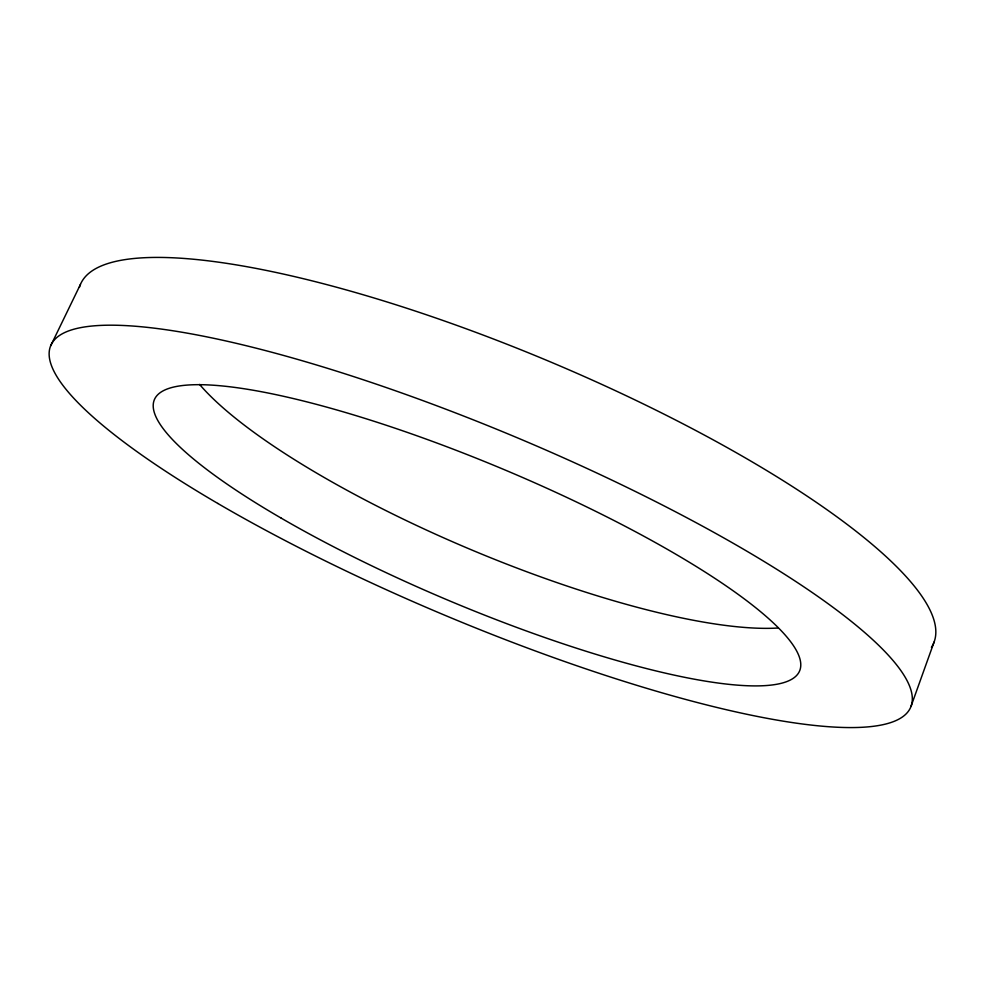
<?xml version="1.0" encoding="UTF-8"?>
<svg xmlns="http://www.w3.org/2000/svg" width="985" height="985" viewBox="0 0 985 985"><rect width="100%" height="100%" fill="white"/><g stroke="black" fill="none" stroke-linecap="round" stroke-linejoin="round"><path stroke-width="1.48" d="M911.014 706.393L934.088 642.035M50.654 345.858L80.425 284.48M79.428 287.288A462.778 110.689 22.8 0 1 553.373 363.145A462.778 110.689 22.8 0 1 931.416 647.342M777.781 628.024A347.274 82.1 22.8 0 1 469.907 549.199A347.274 82.1 22.8 0 1 199.573 384.433M217.82 503.458A466.434 95.841 22.8 0 0 908.601 710.948A466.434 95.841 22.8 0 0 315.779 364.745A466.434 95.841 22.8 0 0 217.82 503.458M281.267 518.172A349.958 71.068 22.8 0 0 798.232 673.445A349.958 71.068 22.8 0 0 351.473 414.266A349.958 71.068 22.8 0 0 281.267 518.172"/></g></svg>
